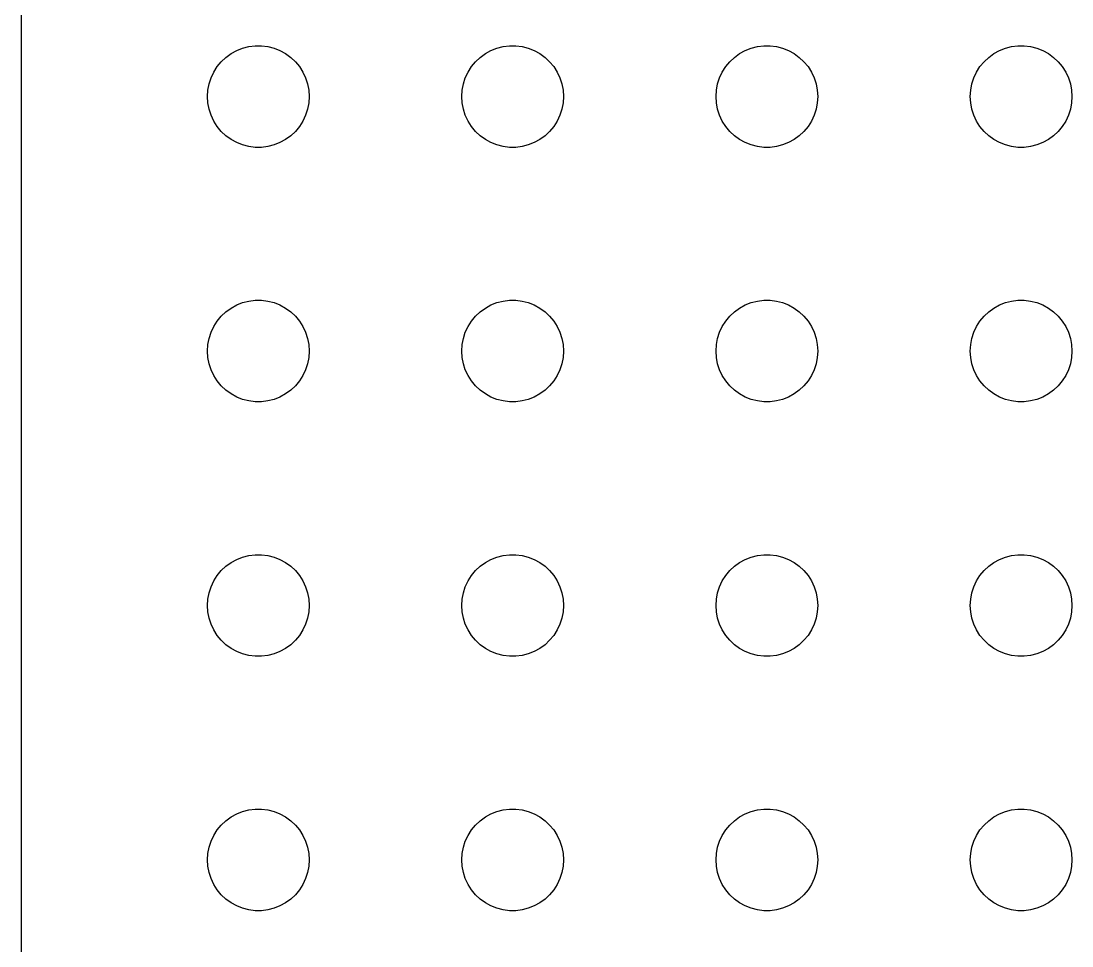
# Model space of a CAD drawing. Header units: metres. Extents: x -134 to 134, y 290 to 736.
# Drawn here: x -134.5 to -103.5, y 339.46 to 366.73 of the extents above; entities that cross this region are included whole.
import ezdxf

# ---------------------------------------------------------------- set-up
doc = ezdxf.new("R2010")
doc.units = ezdxf.units.M

msp = doc.modelspace()

# ---------------------------------------------------------------- linework, layer by layer
for p, q in [((-134.5, 389), (-134.5, 295)), ((-128.304, 365.766), (-128.139, 365.857)), ((-128.139, 365.857), (-127.964, 365.927)), ((-127.964, 365.927), (-127.781, 365.973)), ((-127.781, 365.973), (-127.594, 365.997)), ((-127.594, 365.997), (-127.406, 365.997)), ((-127.406, 365.997), (-127.219, 365.973)), ((-127.219, 365.973), (-127.036, 365.927)), ((-127.036, 365.927), (-126.861, 365.857)), ((-126.861, 365.857), (-126.696, 365.766)), ((-120.804, 365.766), (-120.639, 365.857)), ((-120.639, 365.857), (-120.464, 365.927)), ((-120.464, 365.927), (-120.281, 365.973)), ((-120.281, 365.973), (-120.094, 365.997)), ((-120.094, 365.997), (-119.906, 365.997)), ((-119.906, 365.997), (-119.719, 365.973)), ((-119.719, 365.973), (-119.536, 365.927)), ((-119.536, 365.927), (-119.361, 365.857)), ((-119.361, 365.857), (-119.196, 365.766)), ((-113.304, 365.766), (-113.139, 365.857)), ((-113.139, 365.857), (-112.964, 365.927)), ((-112.964, 365.927), (-112.781, 365.973)), ((-112.781, 365.973), (-112.594, 365.997)), ((-112.594, 365.997), (-112.406, 365.997)), ((-112.406, 365.997), (-112.219, 365.973)), ((-112.219, 365.973), (-112.036, 365.927)), ((-112.036, 365.927), (-111.861, 365.857)), ((-111.861, 365.857), (-111.696, 365.766)), ((-105.804, 365.766), (-105.639, 365.857)), ((-105.639, 365.857), (-105.464, 365.927)), ((-105.464, 365.927), (-105.281, 365.973)), ((-105.281, 365.973), (-105.094, 365.997)), ((-105.094, 365.997), (-104.906, 365.997)), ((-104.906, 365.997), (-104.719, 365.973)), ((-104.719, 365.973), (-104.536, 365.927)), ((-104.536, 365.927), (-104.361, 365.857)), ((-104.361, 365.857), (-104.196, 365.766)), ((-128.714, 365.382), (-128.593, 365.527)), ((-128.593, 365.527), (-128.456, 365.656)), ((-128.456, 365.656), (-128.304, 365.766)), ((-126.696, 365.766), (-126.544, 365.656)), ((-126.544, 365.656), (-126.407, 365.527)), ((-126.407, 365.527), (-126.286, 365.382)), ((-121.214, 365.382), (-121.093, 365.527)), ((-121.093, 365.527), (-120.956, 365.656)), ((-120.956, 365.656), (-120.804, 365.766)), ((-119.196, 365.766), (-119.044, 365.656)), ((-119.044, 365.656), (-118.907, 365.527)), ((-118.907, 365.527), (-118.786, 365.382)), ((-113.714, 365.382), (-113.593, 365.527)), ((-113.593, 365.527), (-113.456, 365.656)), ((-113.456, 365.656), (-113.304, 365.766)), ((-111.696, 365.766), (-111.544, 365.656)), ((-111.544, 365.656), (-111.407, 365.527)), ((-111.407, 365.527), (-111.286, 365.382)), ((-106.214, 365.382), (-106.093, 365.527)), ((-106.093, 365.527), (-105.956, 365.656)), ((-105.956, 365.656), (-105.804, 365.766)), ((-104.196, 365.766), (-104.044, 365.656)), ((-104.044, 365.656), (-103.907, 365.527)), ((-103.907, 365.527), (-103.786, 365.382)), ((-128.895, 365.052), (-128.814, 365.223)), ((-128.814, 365.223), (-128.714, 365.382)), ((-126.286, 365.382), (-126.186, 365.223)), ((-126.186, 365.223), (-126.105, 365.052)), ((-121.395, 365.052), (-121.314, 365.223)), ((-121.314, 365.223), (-121.214, 365.382)), ((-118.786, 365.382), (-118.686, 365.223)), ((-118.686, 365.223), (-118.605, 365.052)), ((-113.895, 365.052), (-113.814, 365.223)), ((-113.814, 365.223), (-113.714, 365.382)), ((-111.286, 365.382), (-111.186, 365.223)), ((-111.186, 365.223), (-111.105, 365.052)), ((-106.395, 365.052), (-106.314, 365.223)), ((-106.314, 365.223), (-106.214, 365.382)), ((-103.786, 365.382), (-103.686, 365.223)), ((-103.686, 365.223), (-103.605, 365.052)), ((-128.988, 364.688), (-128.953, 364.873)), ((-128.953, 364.873), (-128.895, 365.052)), ((-126.105, 365.052), (-126.047, 364.873)), ((-126.047, 364.873), (-126.012, 364.688)), ((-121.488, 364.688), (-121.453, 364.873)), ((-121.453, 364.873), (-121.395, 365.052)), ((-118.605, 365.052), (-118.547, 364.873)), ((-118.547, 364.873), (-118.512, 364.688)), ((-113.988, 364.688), (-113.953, 364.873)), ((-113.953, 364.873), (-113.895, 365.052)), ((-111.105, 365.052), (-111.047, 364.873)), ((-111.047, 364.873), (-111.012, 364.688)), ((-106.488, 364.688), (-106.453, 364.873)), ((-106.453, 364.873), (-106.395, 365.052)), ((-103.605, 365.052), (-103.547, 364.873)), ((-103.547, 364.873), (-103.512, 364.688)), ((-129, 364.5), (-128.988, 364.688)), ((-126.012, 364.688), (-126, 364.5)), ((-121.5, 364.5), (-121.488, 364.688)), ((-118.512, 364.688), (-118.5, 364.5)), ((-114, 364.5), (-113.988, 364.688)), ((-111.012, 364.688), (-111, 364.5)), ((-106.5, 364.5), (-106.488, 364.688)), ((-103.512, 364.688), (-103.5, 364.5)), ((-128.988, 364.312), (-129, 364.5)), ((-128.953, 364.127), (-128.988, 364.312)), ((-126.012, 364.312), (-126.047, 364.127)), ((-126, 364.5), (-126.012, 364.312)), ((-121.488, 364.312), (-121.5, 364.5)), ((-121.453, 364.127), (-121.488, 364.312)), ((-118.512, 364.312), (-118.547, 364.127)), ((-118.5, 364.5), (-118.512, 364.312)), ((-113.988, 364.312), (-114, 364.5)), ((-113.953, 364.127), (-113.988, 364.312)), ((-111.012, 364.312), (-111.047, 364.127)), ((-111, 364.5), (-111.012, 364.312)), ((-106.488, 364.312), (-106.5, 364.5)), ((-106.453, 364.127), (-106.488, 364.312)), ((-103.512, 364.312), (-103.547, 364.127)), ((-103.5, 364.5), (-103.512, 364.312)), ((-128.895, 363.948), (-128.953, 364.127)), ((-128.814, 363.777), (-128.895, 363.948)), ((-126.105, 363.948), (-126.186, 363.777)), ((-126.047, 364.127), (-126.105, 363.948)), ((-121.395, 363.948), (-121.453, 364.127)), ((-121.314, 363.777), (-121.395, 363.948)), ((-118.605, 363.948), (-118.686, 363.777)), ((-118.547, 364.127), (-118.605, 363.948)), ((-113.895, 363.948), (-113.953, 364.127)), ((-113.814, 363.777), (-113.895, 363.948)), ((-111.105, 363.948), (-111.186, 363.777)), ((-111.047, 364.127), (-111.105, 363.948)), ((-106.395, 363.948), (-106.453, 364.127)), ((-106.314, 363.777), (-106.395, 363.948)), ((-103.605, 363.948), (-103.686, 363.777)), ((-103.547, 364.127), (-103.605, 363.948)), ((-128.714, 363.618), (-128.814, 363.777)), ((-126.186, 363.777), (-126.286, 363.618)), ((-121.214, 363.618), (-121.314, 363.777)), ((-118.686, 363.777), (-118.786, 363.618)), ((-113.714, 363.618), (-113.814, 363.777)), ((-111.186, 363.777), (-111.286, 363.618)), ((-106.214, 363.618), (-106.314, 363.777)), ((-103.686, 363.777), (-103.786, 363.618)), ((-128.593, 363.473), (-128.714, 363.618)), ((-128.456, 363.344), (-128.593, 363.473)), ((-128.304, 363.234), (-128.456, 363.344)), ((-126.544, 363.344), (-126.696, 363.234)), ((-126.407, 363.473), (-126.544, 363.344)), ((-126.286, 363.618), (-126.407, 363.473)), ((-121.093, 363.473), (-121.214, 363.618)), ((-120.956, 363.344), (-121.093, 363.473)), ((-120.804, 363.234), (-120.956, 363.344)), ((-119.044, 363.344), (-119.196, 363.234)), ((-118.907, 363.473), (-119.044, 363.344)), ((-118.786, 363.618), (-118.907, 363.473)), ((-113.593, 363.473), (-113.714, 363.618)), ((-113.456, 363.344), (-113.593, 363.473)), ((-113.304, 363.234), (-113.456, 363.344)), ((-111.544, 363.344), (-111.696, 363.234)), ((-111.407, 363.473), (-111.544, 363.344)), ((-111.286, 363.618), (-111.407, 363.473)), ((-106.093, 363.473), (-106.214, 363.618)), ((-105.956, 363.344), (-106.093, 363.473)), ((-105.804, 363.234), (-105.956, 363.344)), ((-104.044, 363.344), (-104.196, 363.234)), ((-103.907, 363.473), (-104.044, 363.344)), ((-103.786, 363.618), (-103.907, 363.473)), ((-128.139, 363.143), (-128.304, 363.234)), ((-127.964, 363.073), (-128.139, 363.143)), ((-127.781, 363.027), (-127.964, 363.073)), ((-127.594, 363.003), (-127.781, 363.027)), ((-127.219, 363.027), (-127.406, 363.003)), ((-127.036, 363.073), (-127.219, 363.027)), ((-126.861, 363.143), (-127.036, 363.073)), ((-126.696, 363.234), (-126.861, 363.143)), ((-120.639, 363.143), (-120.804, 363.234)), ((-120.464, 363.073), (-120.639, 363.143)), ((-120.281, 363.027), (-120.464, 363.073)), ((-120.094, 363.003), (-120.281, 363.027)), ((-119.719, 363.027), (-119.906, 363.003)), ((-119.536, 363.073), (-119.719, 363.027)), ((-119.361, 363.143), (-119.536, 363.073)), ((-119.196, 363.234), (-119.361, 363.143)), ((-113.139, 363.143), (-113.304, 363.234)), ((-112.964, 363.073), (-113.139, 363.143)), ((-112.781, 363.027), (-112.964, 363.073)), ((-112.594, 363.003), (-112.781, 363.027)), ((-112.219, 363.027), (-112.406, 363.003)), ((-112.036, 363.073), (-112.219, 363.027)), ((-111.861, 363.143), (-112.036, 363.073)), ((-111.696, 363.234), (-111.861, 363.143)), ((-105.639, 363.143), (-105.804, 363.234)), ((-105.464, 363.073), (-105.639, 363.143)), ((-105.281, 363.027), (-105.464, 363.073)), ((-105.094, 363.003), (-105.281, 363.027)), ((-104.719, 363.027), (-104.906, 363.003)), ((-104.536, 363.073), (-104.719, 363.027)), ((-104.361, 363.143), (-104.536, 363.073)), ((-104.196, 363.234), (-104.361, 363.143)), ((-127.406, 363.003), (-127.594, 363.003)), ((-119.906, 363.003), (-120.094, 363.003)), ((-112.406, 363.003), (-112.594, 363.003)), ((-104.906, 363.003), (-105.094, 363.003)), ((-128.139, 358.357), (-127.964, 358.427)), ((-127.964, 358.427), (-127.781, 358.473)), ((-127.781, 358.473), (-127.594, 358.497)), ((-127.594, 358.497), (-127.406, 358.497)), ((-127.406, 358.497), (-127.219, 358.473)), ((-127.219, 358.473), (-127.036, 358.427)), ((-127.036, 358.427), (-126.861, 358.357)), ((-120.639, 358.357), (-120.464, 358.427)), ((-120.464, 358.427), (-120.281, 358.473)), ((-120.281, 358.473), (-120.094, 358.497)), ((-120.094, 358.497), (-119.906, 358.497)), ((-119.906, 358.497), (-119.719, 358.473)), ((-119.719, 358.473), (-119.536, 358.427)), ((-119.536, 358.427), (-119.361, 358.357)), ((-113.139, 358.357), (-112.964, 358.427)), ((-112.964, 358.427), (-112.781, 358.473)), ((-112.781, 358.473), (-112.594, 358.497)), ((-112.594, 358.497), (-112.406, 358.497)), ((-112.406, 358.497), (-112.219, 358.473)), ((-112.219, 358.473), (-112.036, 358.427)), ((-112.036, 358.427), (-111.861, 358.357)), ((-105.639, 358.357), (-105.464, 358.427)), ((-105.464, 358.427), (-105.281, 358.473)), ((-105.281, 358.473), (-105.094, 358.497)), ((-105.094, 358.497), (-104.906, 358.497)), ((-104.906, 358.497), (-104.719, 358.473)), ((-104.719, 358.473), (-104.536, 358.427)), ((-104.536, 358.427), (-104.361, 358.357)), ((-128.593, 358.027), (-128.456, 358.156)), ((-128.456, 358.156), (-128.304, 358.266)), ((-128.304, 358.266), (-128.139, 358.357)), ((-126.861, 358.357), (-126.696, 358.266)), ((-126.696, 358.266), (-126.544, 358.156)), ((-126.544, 358.156), (-126.407, 358.027)), ((-121.093, 358.027), (-120.956, 358.156)), ((-120.956, 358.156), (-120.804, 358.266)), ((-120.804, 358.266), (-120.639, 358.357)), ((-119.361, 358.357), (-119.196, 358.266)), ((-119.196, 358.266), (-119.044, 358.156)), ((-119.044, 358.156), (-118.907, 358.027)), ((-113.593, 358.027), (-113.456, 358.156)), ((-113.456, 358.156), (-113.304, 358.266)), ((-113.304, 358.266), (-113.139, 358.357)), ((-111.861, 358.357), (-111.696, 358.266)), ((-111.696, 358.266), (-111.544, 358.156)), ((-111.544, 358.156), (-111.407, 358.027)), ((-106.093, 358.027), (-105.956, 358.156)), ((-105.956, 358.156), (-105.804, 358.266)), ((-105.804, 358.266), (-105.639, 358.357)), ((-104.361, 358.357), (-104.196, 358.266)), ((-104.196, 358.266), (-104.044, 358.156)), ((-104.044, 358.156), (-103.907, 358.027)), ((-128.814, 357.723), (-128.714, 357.882)), ((-128.714, 357.882), (-128.593, 358.027)), ((-126.407, 358.027), (-126.286, 357.882)), ((-126.286, 357.882), (-126.186, 357.723)), ((-121.314, 357.723), (-121.214, 357.882)), ((-121.214, 357.882), (-121.093, 358.027)), ((-118.907, 358.027), (-118.786, 357.882)), ((-118.786, 357.882), (-118.686, 357.723)), ((-113.814, 357.723), (-113.714, 357.882)), ((-113.714, 357.882), (-113.593, 358.027)), ((-111.407, 358.027), (-111.286, 357.882)), ((-111.286, 357.882), (-111.186, 357.723)), ((-106.314, 357.723), (-106.214, 357.882)), ((-106.214, 357.882), (-106.093, 358.027)), ((-103.907, 358.027), (-103.786, 357.882)), ((-103.786, 357.882), (-103.686, 357.723)), ((-128.953, 357.373), (-128.895, 357.552)), ((-128.895, 357.552), (-128.814, 357.723)), ((-126.186, 357.723), (-126.105, 357.552)), ((-126.105, 357.552), (-126.047, 357.373)), ((-121.453, 357.373), (-121.395, 357.552)), ((-121.395, 357.552), (-121.314, 357.723)), ((-118.686, 357.723), (-118.605, 357.552)), ((-118.605, 357.552), (-118.547, 357.373)), ((-113.953, 357.373), (-113.895, 357.552)), ((-113.895, 357.552), (-113.814, 357.723)), ((-111.186, 357.723), (-111.105, 357.552)), ((-111.105, 357.552), (-111.047, 357.373)), ((-106.453, 357.373), (-106.395, 357.552)), ((-106.395, 357.552), (-106.314, 357.723)), ((-103.686, 357.723), (-103.605, 357.552)), ((-103.605, 357.552), (-103.547, 357.373)), ((-129, 357), (-128.988, 357.188)), ((-128.988, 357.188), (-128.953, 357.373)), ((-126.047, 357.373), (-126.012, 357.188)), ((-126.012, 357.188), (-126, 357)), ((-121.5, 357), (-121.488, 357.188)), ((-121.488, 357.188), (-121.453, 357.373)), ((-118.547, 357.373), (-118.512, 357.188)), ((-118.512, 357.188), (-118.5, 357)), ((-114, 357), (-113.988, 357.188)), ((-113.988, 357.188), (-113.953, 357.373)), ((-111.047, 357.373), (-111.012, 357.188)), ((-111.012, 357.188), (-111, 357)), ((-106.5, 357), (-106.488, 357.188)), ((-106.488, 357.188), (-106.453, 357.373)), ((-103.547, 357.373), (-103.512, 357.188)), ((-103.512, 357.188), (-103.5, 357)), ((-128.988, 356.812), (-129, 357)), ((-128.953, 356.627), (-128.988, 356.812)), ((-126.012, 356.812), (-126.047, 356.627)), ((-126, 357), (-126.012, 356.812)), ((-121.488, 356.812), (-121.5, 357)), ((-121.453, 356.627), (-121.488, 356.812)), ((-118.512, 356.812), (-118.547, 356.627)), ((-118.5, 357), (-118.512, 356.812)), ((-113.988, 356.812), (-114, 357)), ((-113.953, 356.627), (-113.988, 356.812)), ((-111.012, 356.812), (-111.047, 356.627)), ((-111, 357), (-111.012, 356.812)), ((-106.488, 356.812), (-106.5, 357)), ((-106.453, 356.627), (-106.488, 356.812)), ((-103.512, 356.812), (-103.547, 356.627)), ((-103.5, 357), (-103.512, 356.812)), ((-128.895, 356.448), (-128.953, 356.627)), ((-126.047, 356.627), (-126.105, 356.448)), ((-121.395, 356.448), (-121.453, 356.627)), ((-118.547, 356.627), (-118.605, 356.448)), ((-113.895, 356.448), (-113.953, 356.627)), ((-111.047, 356.627), (-111.105, 356.448)), ((-106.395, 356.448), (-106.453, 356.627)), ((-103.547, 356.627), (-103.605, 356.448)), ((-128.814, 356.277), (-128.895, 356.448)), ((-128.714, 356.118), (-128.814, 356.277)), ((-126.186, 356.277), (-126.286, 356.118)), ((-126.105, 356.448), (-126.186, 356.277)), ((-121.314, 356.277), (-121.395, 356.448)), ((-121.214, 356.118), (-121.314, 356.277)), ((-118.686, 356.277), (-118.786, 356.118)), ((-118.605, 356.448), (-118.686, 356.277)), ((-113.814, 356.277), (-113.895, 356.448)), ((-113.714, 356.118), (-113.814, 356.277)), ((-111.186, 356.277), (-111.286, 356.118)), ((-111.105, 356.448), (-111.186, 356.277)), ((-106.314, 356.277), (-106.395, 356.448)), ((-106.214, 356.118), (-106.314, 356.277)), ((-103.686, 356.277), (-103.786, 356.118)), ((-103.605, 356.448), (-103.686, 356.277)), ((-128.593, 355.973), (-128.714, 356.118)), ((-128.456, 355.844), (-128.593, 355.973)), ((-126.407, 355.973), (-126.544, 355.844)), ((-126.286, 356.118), (-126.407, 355.973)), ((-121.093, 355.973), (-121.214, 356.118)), ((-120.956, 355.844), (-121.093, 355.973)), ((-118.907, 355.973), (-119.044, 355.844)), ((-118.786, 356.118), (-118.907, 355.973)), ((-113.593, 355.973), (-113.714, 356.118)), ((-113.456, 355.844), (-113.593, 355.973)), ((-111.407, 355.973), (-111.544, 355.844)), ((-111.286, 356.118), (-111.407, 355.973)), ((-106.093, 355.973), (-106.214, 356.118)), ((-105.956, 355.844), (-106.093, 355.973)), ((-103.907, 355.973), (-104.044, 355.844)), ((-103.786, 356.118), (-103.907, 355.973)), ((-128.304, 355.734), (-128.456, 355.844)), ((-128.139, 355.643), (-128.304, 355.734)), ((-127.964, 355.573), (-128.139, 355.643)), ((-127.781, 355.527), (-127.964, 355.573)), ((-127.036, 355.573), (-127.219, 355.527)), ((-126.861, 355.643), (-127.036, 355.573)), ((-126.696, 355.734), (-126.861, 355.643)), ((-126.544, 355.844), (-126.696, 355.734)), ((-120.804, 355.734), (-120.956, 355.844)), ((-120.639, 355.643), (-120.804, 355.734)), ((-120.464, 355.573), (-120.639, 355.643)), ((-120.281, 355.527), (-120.464, 355.573)), ((-119.536, 355.573), (-119.719, 355.527)), ((-119.361, 355.643), (-119.536, 355.573)), ((-119.196, 355.734), (-119.361, 355.643)), ((-119.044, 355.844), (-119.196, 355.734)), ((-113.304, 355.734), (-113.456, 355.844)), ((-113.139, 355.643), (-113.304, 355.734)), ((-112.964, 355.573), (-113.139, 355.643)), ((-112.781, 355.527), (-112.964, 355.573)), ((-112.036, 355.573), (-112.219, 355.527)), ((-111.861, 355.643), (-112.036, 355.573)), ((-111.696, 355.734), (-111.861, 355.643)), ((-111.544, 355.844), (-111.696, 355.734)), ((-105.804, 355.734), (-105.956, 355.844)), ((-105.639, 355.643), (-105.804, 355.734)), ((-105.464, 355.573), (-105.639, 355.643)), ((-105.281, 355.527), (-105.464, 355.573)), ((-104.536, 355.573), (-104.719, 355.527)), ((-104.361, 355.643), (-104.536, 355.573)), ((-104.196, 355.734), (-104.361, 355.643)), ((-104.044, 355.844), (-104.196, 355.734)), ((-127.594, 355.503), (-127.781, 355.527)), ((-127.406, 355.503), (-127.594, 355.503)), ((-127.219, 355.527), (-127.406, 355.503)), ((-120.094, 355.503), (-120.281, 355.527)), ((-119.906, 355.503), (-120.094, 355.503)), ((-119.719, 355.527), (-119.906, 355.503)), ((-112.594, 355.503), (-112.781, 355.527)), ((-112.406, 355.503), (-112.594, 355.503)), ((-112.219, 355.527), (-112.406, 355.503)), ((-105.094, 355.503), (-105.281, 355.527)), ((-104.906, 355.503), (-105.094, 355.503)), ((-104.719, 355.527), (-104.906, 355.503)), ((-128.139, 350.857), (-127.964, 350.927)), ((-127.964, 350.927), (-127.781, 350.973)), ((-127.781, 350.973), (-127.594, 350.997)), ((-127.594, 350.997), (-127.406, 350.997)), ((-127.406, 350.997), (-127.219, 350.973)), ((-127.219, 350.973), (-127.036, 350.927)), ((-127.036, 350.927), (-126.861, 350.857)), ((-120.639, 350.857), (-120.464, 350.927)), ((-120.464, 350.927), (-120.281, 350.973)), ((-120.281, 350.973), (-120.094, 350.997)), ((-120.094, 350.997), (-119.906, 350.997)), ((-119.906, 350.997), (-119.719, 350.973)), ((-119.719, 350.973), (-119.536, 350.927)), ((-119.536, 350.927), (-119.361, 350.857)), ((-113.139, 350.857), (-112.964, 350.927)), ((-112.964, 350.927), (-112.781, 350.973)), ((-112.781, 350.973), (-112.594, 350.997)), ((-112.594, 350.997), (-112.406, 350.997)), ((-112.406, 350.997), (-112.219, 350.973)), ((-112.219, 350.973), (-112.036, 350.927)), ((-112.036, 350.927), (-111.861, 350.857)), ((-105.639, 350.857), (-105.464, 350.927)), ((-105.464, 350.927), (-105.281, 350.973)), ((-105.281, 350.973), (-105.094, 350.997)), ((-105.094, 350.997), (-104.906, 350.997)), ((-104.906, 350.997), (-104.719, 350.973)), ((-104.719, 350.973), (-104.536, 350.927)), ((-104.536, 350.927), (-104.361, 350.857)), ((-128.593, 350.527), (-128.456, 350.656)), ((-128.456, 350.656), (-128.304, 350.766)), ((-128.304, 350.766), (-128.139, 350.857)), ((-126.861, 350.857), (-126.696, 350.766)), ((-126.696, 350.766), (-126.544, 350.656)), ((-126.544, 350.656), (-126.407, 350.527)), ((-121.093, 350.527), (-120.956, 350.656)), ((-120.956, 350.656), (-120.804, 350.766)), ((-120.804, 350.766), (-120.639, 350.857)), ((-119.361, 350.857), (-119.196, 350.766)), ((-119.196, 350.766), (-119.044, 350.656)), ((-119.044, 350.656), (-118.907, 350.527)), ((-113.593, 350.527), (-113.456, 350.656)), ((-113.456, 350.656), (-113.304, 350.766)), ((-113.304, 350.766), (-113.139, 350.857)), ((-111.861, 350.857), (-111.696, 350.766)), ((-111.696, 350.766), (-111.544, 350.656)), ((-111.544, 350.656), (-111.407, 350.527)), ((-106.093, 350.527), (-105.956, 350.656)), ((-105.956, 350.656), (-105.804, 350.766)), ((-105.804, 350.766), (-105.639, 350.857)), ((-104.361, 350.857), (-104.196, 350.766)), ((-104.196, 350.766), (-104.044, 350.656)), ((-104.044, 350.656), (-103.907, 350.527)), ((-128.814, 350.223), (-128.714, 350.382)), ((-128.714, 350.382), (-128.593, 350.527)), ((-126.407, 350.527), (-126.286, 350.382)), ((-126.286, 350.382), (-126.186, 350.223)), ((-121.314, 350.223), (-121.214, 350.382)), ((-121.214, 350.382), (-121.093, 350.527)), ((-118.907, 350.527), (-118.786, 350.382)), ((-118.786, 350.382), (-118.686, 350.223)), ((-113.814, 350.223), (-113.714, 350.382)), ((-113.714, 350.382), (-113.593, 350.527)), ((-111.407, 350.527), (-111.286, 350.382)), ((-111.286, 350.382), (-111.186, 350.223)), ((-106.314, 350.223), (-106.214, 350.382)), ((-106.214, 350.382), (-106.093, 350.527)), ((-103.907, 350.527), (-103.786, 350.382)), ((-103.786, 350.382), (-103.686, 350.223)), ((-128.953, 349.873), (-128.895, 350.052)), ((-128.895, 350.052), (-128.814, 350.223)), ((-126.186, 350.223), (-126.105, 350.052)), ((-126.105, 350.052), (-126.047, 349.873)), ((-121.453, 349.873), (-121.395, 350.052)), ((-121.395, 350.052), (-121.314, 350.223)), ((-118.686, 350.223), (-118.605, 350.052)), ((-118.605, 350.052), (-118.547, 349.873)), ((-113.953, 349.873), (-113.895, 350.052)), ((-113.895, 350.052), (-113.814, 350.223)), ((-111.186, 350.223), (-111.105, 350.052)), ((-111.105, 350.052), (-111.047, 349.873)), ((-106.453, 349.873), (-106.395, 350.052)), ((-106.395, 350.052), (-106.314, 350.223)), ((-103.686, 350.223), (-103.605, 350.052)), ((-103.605, 350.052), (-103.547, 349.873)), ((-129, 349.5), (-128.988, 349.688)), ((-128.988, 349.688), (-128.953, 349.873)), ((-126.047, 349.873), (-126.012, 349.688)), ((-126.012, 349.688), (-126, 349.5)), ((-121.5, 349.5), (-121.488, 349.688)), ((-121.488, 349.688), (-121.453, 349.873)), ((-118.547, 349.873), (-118.512, 349.688)), ((-118.512, 349.688), (-118.5, 349.5)), ((-114, 349.5), (-113.988, 349.688)), ((-113.988, 349.688), (-113.953, 349.873)), ((-111.047, 349.873), (-111.012, 349.688)), ((-111.012, 349.688), (-111, 349.5)), ((-106.5, 349.5), (-106.488, 349.688)), ((-106.488, 349.688), (-106.453, 349.873)), ((-103.547, 349.873), (-103.512, 349.688)), ((-103.512, 349.688), (-103.5, 349.5)), ((-128.988, 349.312), (-129, 349.5)), ((-126, 349.5), (-126.012, 349.312)), ((-121.488, 349.312), (-121.5, 349.5)), ((-118.5, 349.5), (-118.512, 349.312)), ((-113.988, 349.312), (-114, 349.5)), ((-111, 349.5), (-111.012, 349.312)), ((-106.488, 349.312), (-106.5, 349.5)), ((-103.5, 349.5), (-103.512, 349.312)), ((-128.953, 349.127), (-128.988, 349.312)), ((-128.895, 348.948), (-128.953, 349.127)), ((-126.047, 349.127), (-126.105, 348.948)), ((-126.012, 349.312), (-126.047, 349.127)), ((-121.453, 349.127), (-121.488, 349.312)), ((-121.395, 348.948), (-121.453, 349.127)), ((-118.547, 349.127), (-118.605, 348.948)), ((-118.512, 349.312), (-118.547, 349.127)), ((-113.953, 349.127), (-113.988, 349.312)), ((-113.895, 348.948), (-113.953, 349.127)), ((-111.047, 349.127), (-111.105, 348.948)), ((-111.012, 349.312), (-111.047, 349.127)), ((-106.453, 349.127), (-106.488, 349.312)), ((-106.395, 348.948), (-106.453, 349.127)), ((-103.547, 349.127), (-103.605, 348.948)), ((-103.512, 349.312), (-103.547, 349.127)), ((-128.814, 348.777), (-128.895, 348.948)), ((-128.714, 348.618), (-128.814, 348.777)), ((-126.186, 348.777), (-126.286, 348.618)), ((-126.105, 348.948), (-126.186, 348.777)), ((-121.314, 348.777), (-121.395, 348.948)), ((-121.214, 348.618), (-121.314, 348.777)), ((-118.686, 348.777), (-118.786, 348.618)), ((-118.605, 348.948), (-118.686, 348.777)), ((-113.814, 348.777), (-113.895, 348.948)), ((-113.714, 348.618), (-113.814, 348.777)), ((-111.186, 348.777), (-111.286, 348.618)), ((-111.105, 348.948), (-111.186, 348.777)), ((-106.314, 348.777), (-106.395, 348.948)), ((-106.214, 348.618), (-106.314, 348.777)), ((-103.686, 348.777), (-103.786, 348.618)), ((-103.605, 348.948), (-103.686, 348.777)), ((-128.593, 348.473), (-128.714, 348.618)), ((-128.456, 348.344), (-128.593, 348.473)), ((-126.407, 348.473), (-126.544, 348.344)), ((-126.286, 348.618), (-126.407, 348.473)), ((-121.093, 348.473), (-121.214, 348.618)), ((-120.956, 348.344), (-121.093, 348.473)), ((-118.907, 348.473), (-119.044, 348.344)), ((-118.786, 348.618), (-118.907, 348.473)), ((-113.593, 348.473), (-113.714, 348.618)), ((-113.456, 348.344), (-113.593, 348.473)), ((-111.407, 348.473), (-111.544, 348.344)), ((-111.286, 348.618), (-111.407, 348.473)), ((-106.093, 348.473), (-106.214, 348.618)), ((-105.956, 348.344), (-106.093, 348.473)), ((-103.907, 348.473), (-104.044, 348.344)), ((-103.786, 348.618), (-103.907, 348.473)), ((-128.304, 348.234), (-128.456, 348.344)), ((-128.139, 348.143), (-128.304, 348.234)), ((-127.964, 348.073), (-128.139, 348.143)), ((-126.861, 348.143), (-127.036, 348.073)), ((-126.696, 348.234), (-126.861, 348.143)), ((-126.544, 348.344), (-126.696, 348.234)), ((-120.804, 348.234), (-120.956, 348.344)), ((-120.639, 348.143), (-120.804, 348.234)), ((-120.464, 348.073), (-120.639, 348.143)), ((-119.361, 348.143), (-119.536, 348.073)), ((-119.196, 348.234), (-119.361, 348.143)), ((-119.044, 348.344), (-119.196, 348.234)), ((-113.304, 348.234), (-113.456, 348.344)), ((-113.139, 348.143), (-113.304, 348.234)), ((-112.964, 348.073), (-113.139, 348.143)), ((-111.861, 348.143), (-112.036, 348.073)), ((-111.696, 348.234), (-111.861, 348.143)), ((-111.544, 348.344), (-111.696, 348.234)), ((-105.804, 348.234), (-105.956, 348.344)), ((-105.639, 348.143), (-105.804, 348.234)), ((-105.464, 348.073), (-105.639, 348.143)), ((-104.361, 348.143), (-104.536, 348.073)), ((-104.196, 348.234), (-104.361, 348.143)), ((-104.044, 348.344), (-104.196, 348.234)), ((-127.781, 348.027), (-127.964, 348.073)), ((-127.594, 348.003), (-127.781, 348.027)), ((-127.406, 348.003), (-127.594, 348.003)), ((-127.219, 348.027), (-127.406, 348.003)), ((-127.036, 348.073), (-127.219, 348.027)), ((-120.281, 348.027), (-120.464, 348.073)), ((-120.094, 348.003), (-120.281, 348.027)), ((-119.906, 348.003), (-120.094, 348.003)), ((-119.719, 348.027), (-119.906, 348.003)), ((-119.536, 348.073), (-119.719, 348.027)), ((-112.781, 348.027), (-112.964, 348.073)), ((-112.594, 348.003), (-112.781, 348.027)), ((-112.406, 348.003), (-112.594, 348.003)), ((-112.219, 348.027), (-112.406, 348.003)), ((-112.036, 348.073), (-112.219, 348.027)), ((-105.281, 348.027), (-105.464, 348.073)), ((-105.094, 348.003), (-105.281, 348.027)), ((-104.906, 348.003), (-105.094, 348.003)), ((-104.719, 348.027), (-104.906, 348.003)), ((-104.536, 348.073), (-104.719, 348.027)), ((-127.781, 343.473), (-127.594, 343.497)), ((-127.594, 343.497), (-127.406, 343.497)), ((-127.406, 343.497), (-127.219, 343.473)), ((-120.281, 343.473), (-120.094, 343.497)), ((-120.094, 343.497), (-119.906, 343.497)), ((-119.906, 343.497), (-119.719, 343.473)), ((-112.781, 343.473), (-112.594, 343.497)), ((-112.594, 343.497), (-112.406, 343.497)), ((-112.406, 343.497), (-112.219, 343.473)), ((-105.281, 343.473), (-105.094, 343.497)), ((-105.094, 343.497), (-104.906, 343.497)), ((-104.906, 343.497), (-104.719, 343.473)), ((-128.456, 343.156), (-128.304, 343.266)), ((-128.304, 343.266), (-128.139, 343.357)), ((-128.139, 343.357), (-127.964, 343.427)), ((-127.964, 343.427), (-127.781, 343.473)), ((-127.219, 343.473), (-127.036, 343.427)), ((-127.036, 343.427), (-126.861, 343.357)), ((-126.861, 343.357), (-126.696, 343.266)), ((-126.696, 343.266), (-126.544, 343.156)), ((-120.956, 343.156), (-120.804, 343.266)), ((-120.804, 343.266), (-120.639, 343.357)), ((-120.639, 343.357), (-120.464, 343.427)), ((-120.464, 343.427), (-120.281, 343.473)), ((-119.719, 343.473), (-119.536, 343.427)), ((-119.536, 343.427), (-119.361, 343.357)), ((-119.361, 343.357), (-119.196, 343.266)), ((-119.196, 343.266), (-119.044, 343.156)), ((-113.456, 343.156), (-113.304, 343.266)), ((-113.304, 343.266), (-113.139, 343.357)), ((-113.139, 343.357), (-112.964, 343.427)), ((-112.964, 343.427), (-112.781, 343.473)), ((-112.219, 343.473), (-112.036, 343.427)), ((-112.036, 343.427), (-111.861, 343.357)), ((-111.861, 343.357), (-111.696, 343.266)), ((-111.696, 343.266), (-111.544, 343.156)), ((-105.956, 343.156), (-105.804, 343.266)), ((-105.804, 343.266), (-105.639, 343.357)), ((-105.639, 343.357), (-105.464, 343.427)), ((-105.464, 343.427), (-105.281, 343.473)), ((-104.719, 343.473), (-104.536, 343.427)), ((-104.536, 343.427), (-104.361, 343.357)), ((-104.361, 343.357), (-104.196, 343.266)), ((-104.196, 343.266), (-104.044, 343.156)), ((-128.814, 342.723), (-128.714, 342.882)), ((-128.714, 342.882), (-128.593, 343.027)), ((-128.593, 343.027), (-128.456, 343.156)), ((-126.544, 343.156), (-126.407, 343.027)), ((-126.407, 343.027), (-126.286, 342.882)), ((-126.286, 342.882), (-126.186, 342.723)), ((-121.314, 342.723), (-121.214, 342.882)), ((-121.214, 342.882), (-121.093, 343.027)), ((-121.093, 343.027), (-120.956, 343.156)), ((-119.044, 343.156), (-118.907, 343.027)), ((-118.907, 343.027), (-118.786, 342.882)), ((-118.786, 342.882), (-118.686, 342.723)), ((-113.814, 342.723), (-113.714, 342.882)), ((-113.714, 342.882), (-113.593, 343.027)), ((-113.593, 343.027), (-113.456, 343.156)), ((-111.544, 343.156), (-111.407, 343.027)), ((-111.407, 343.027), (-111.286, 342.882)), ((-111.286, 342.882), (-111.186, 342.723)), ((-106.314, 342.723), (-106.214, 342.882)), ((-106.214, 342.882), (-106.093, 343.027)), ((-106.093, 343.027), (-105.956, 343.156)), ((-104.044, 343.156), (-103.907, 343.027)), ((-103.907, 343.027), (-103.786, 342.882)), ((-103.786, 342.882), (-103.686, 342.723)), ((-128.953, 342.373), (-128.895, 342.552)), ((-128.895, 342.552), (-128.814, 342.723)), ((-126.186, 342.723), (-126.105, 342.552)), ((-126.105, 342.552), (-126.047, 342.373)), ((-121.453, 342.373), (-121.395, 342.552)), ((-121.395, 342.552), (-121.314, 342.723)), ((-118.686, 342.723), (-118.605, 342.552)), ((-118.605, 342.552), (-118.547, 342.373)), ((-113.953, 342.373), (-113.895, 342.552)), ((-113.895, 342.552), (-113.814, 342.723)), ((-111.186, 342.723), (-111.105, 342.552)), ((-111.105, 342.552), (-111.047, 342.373)), ((-106.453, 342.373), (-106.395, 342.552)), ((-106.395, 342.552), (-106.314, 342.723)), ((-103.686, 342.723), (-103.605, 342.552)), ((-103.605, 342.552), (-103.547, 342.373)), ((-128.988, 342.188), (-128.953, 342.373)), ((-126.047, 342.373), (-126.012, 342.188)), ((-121.488, 342.188), (-121.453, 342.373)), ((-118.547, 342.373), (-118.512, 342.188)), ((-113.988, 342.188), (-113.953, 342.373)), ((-111.047, 342.373), (-111.012, 342.188)), ((-106.488, 342.188), (-106.453, 342.373)), ((-103.547, 342.373), (-103.512, 342.188)), ((-129, 342), (-128.988, 342.188)), ((-128.988, 341.812), (-129, 342)), ((-126.012, 342.188), (-126, 342)), ((-126, 342), (-126.012, 341.812)), ((-121.5, 342), (-121.488, 342.188)), ((-121.488, 341.812), (-121.5, 342)), ((-118.512, 342.188), (-118.5, 342)), ((-118.5, 342), (-118.512, 341.812)), ((-114, 342), (-113.988, 342.188)), ((-113.988, 341.812), (-114, 342)), ((-111.012, 342.188), (-111, 342)), ((-111, 342), (-111.012, 341.812)), ((-106.5, 342), (-106.488, 342.188)), ((-106.488, 341.812), (-106.5, 342)), ((-103.512, 342.188), (-103.5, 342)), ((-103.5, 342), (-103.512, 341.812)), ((-128.953, 341.627), (-128.988, 341.812)), ((-128.895, 341.448), (-128.953, 341.627)), ((-126.047, 341.627), (-126.105, 341.448)), ((-126.012, 341.812), (-126.047, 341.627)), ((-121.453, 341.627), (-121.488, 341.812)), ((-121.395, 341.448), (-121.453, 341.627)), ((-118.547, 341.627), (-118.605, 341.448)), ((-118.512, 341.812), (-118.547, 341.627)), ((-113.953, 341.627), (-113.988, 341.812)), ((-113.895, 341.448), (-113.953, 341.627)), ((-111.047, 341.627), (-111.105, 341.448)), ((-111.012, 341.812), (-111.047, 341.627)), ((-106.453, 341.627), (-106.488, 341.812)), ((-106.395, 341.448), (-106.453, 341.627)), ((-103.547, 341.627), (-103.605, 341.448)), ((-103.512, 341.812), (-103.547, 341.627)), ((-128.814, 341.277), (-128.895, 341.448)), ((-126.105, 341.448), (-126.186, 341.277)), ((-121.314, 341.277), (-121.395, 341.448)), ((-118.605, 341.448), (-118.686, 341.277)), ((-113.814, 341.277), (-113.895, 341.448)), ((-111.105, 341.448), (-111.186, 341.277)), ((-106.314, 341.277), (-106.395, 341.448)), ((-103.605, 341.448), (-103.686, 341.277)), ((-128.714, 341.118), (-128.814, 341.277)), ((-128.593, 340.973), (-128.714, 341.118)), ((-126.286, 341.118), (-126.407, 340.973)), ((-126.186, 341.277), (-126.286, 341.118)), ((-121.214, 341.118), (-121.314, 341.277)), ((-121.093, 340.973), (-121.214, 341.118)), ((-118.786, 341.118), (-118.907, 340.973)), ((-118.686, 341.277), (-118.786, 341.118)), ((-113.714, 341.118), (-113.814, 341.277)), ((-113.593, 340.973), (-113.714, 341.118)), ((-111.286, 341.118), (-111.407, 340.973)), ((-111.186, 341.277), (-111.286, 341.118)), ((-106.214, 341.118), (-106.314, 341.277)), ((-106.093, 340.973), (-106.214, 341.118)), ((-103.786, 341.118), (-103.907, 340.973)), ((-103.686, 341.277), (-103.786, 341.118)), ((-128.456, 340.844), (-128.593, 340.973)), ((-128.304, 340.734), (-128.456, 340.844)), ((-128.139, 340.643), (-128.304, 340.734)), ((-126.696, 340.734), (-126.861, 340.643)), ((-126.544, 340.844), (-126.696, 340.734)), ((-126.407, 340.973), (-126.544, 340.844)), ((-120.956, 340.844), (-121.093, 340.973)), ((-120.804, 340.734), (-120.956, 340.844)), ((-120.639, 340.643), (-120.804, 340.734)), ((-119.196, 340.734), (-119.361, 340.643)), ((-119.044, 340.844), (-119.196, 340.734)), ((-118.907, 340.973), (-119.044, 340.844)), ((-113.456, 340.844), (-113.593, 340.973)), ((-113.304, 340.734), (-113.456, 340.844)), ((-113.139, 340.643), (-113.304, 340.734)), ((-111.696, 340.734), (-111.861, 340.643)), ((-111.544, 340.844), (-111.696, 340.734)), ((-111.407, 340.973), (-111.544, 340.844)), ((-105.956, 340.844), (-106.093, 340.973)), ((-105.804, 340.734), (-105.956, 340.844)), ((-105.639, 340.643), (-105.804, 340.734)), ((-104.196, 340.734), (-104.361, 340.643)), ((-104.044, 340.844), (-104.196, 340.734)), ((-103.907, 340.973), (-104.044, 340.844)), ((-127.964, 340.573), (-128.139, 340.643)), ((-127.781, 340.527), (-127.964, 340.573)), ((-127.594, 340.503), (-127.781, 340.527)), ((-127.406, 340.503), (-127.594, 340.503)), ((-127.219, 340.527), (-127.406, 340.503)), ((-127.036, 340.573), (-127.219, 340.527)), ((-126.861, 340.643), (-127.036, 340.573)), ((-120.464, 340.573), (-120.639, 340.643)), ((-120.281, 340.527), (-120.464, 340.573)), ((-120.094, 340.503), (-120.281, 340.527)), ((-119.906, 340.503), (-120.094, 340.503)), ((-119.719, 340.527), (-119.906, 340.503)), ((-119.536, 340.573), (-119.719, 340.527)), ((-119.361, 340.643), (-119.536, 340.573)), ((-112.964, 340.573), (-113.139, 340.643)), ((-112.781, 340.527), (-112.964, 340.573)), ((-112.594, 340.503), (-112.781, 340.527)), ((-112.406, 340.503), (-112.594, 340.503)), ((-112.219, 340.527), (-112.406, 340.503)), ((-112.036, 340.573), (-112.219, 340.527)), ((-111.861, 340.643), (-112.036, 340.573)), ((-105.464, 340.573), (-105.639, 340.643)), ((-105.281, 340.527), (-105.464, 340.573)), ((-105.094, 340.503), (-105.281, 340.527)), ((-104.906, 340.503), (-105.094, 340.503)), ((-104.719, 340.527), (-104.906, 340.503)), ((-104.536, 340.573), (-104.719, 340.527)), ((-104.361, 340.643), (-104.536, 340.573))]:
    msp.add_line(p, q)

doc.saveas('drawing.dxf')
